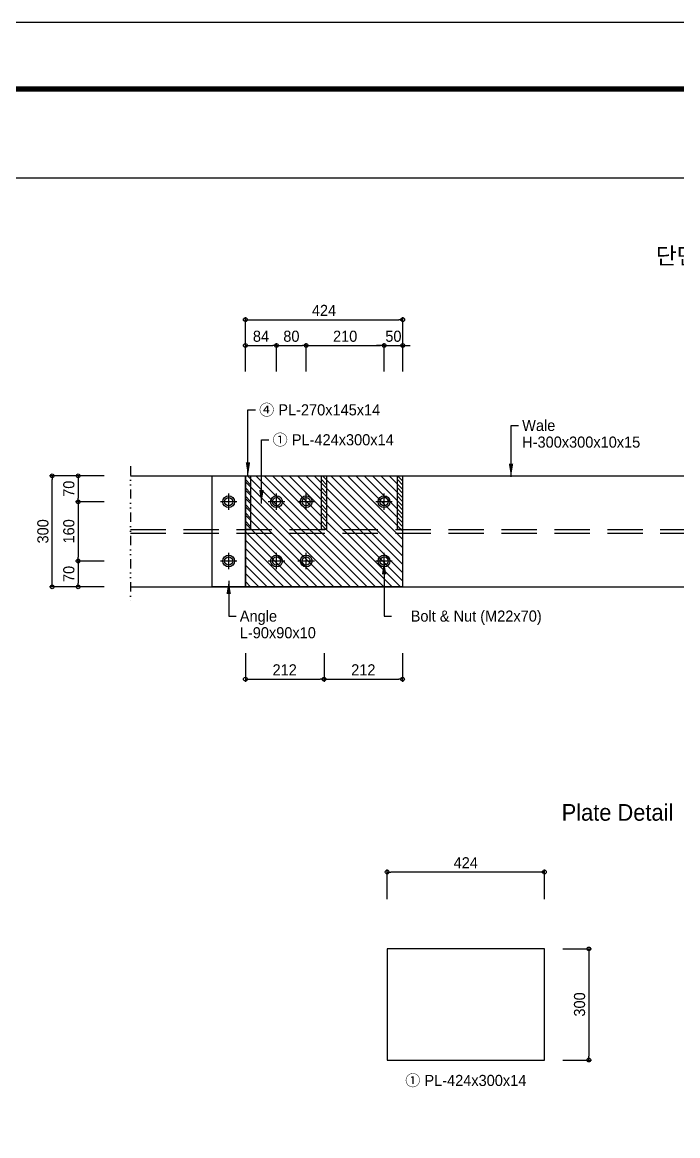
# Model space of a CAD drawing. Header units: millimetres. Extents: x 1073475 to 2890243, y -1340830 to -367733.
# Drawn here: x 2743025 to 2744793, y -370738 to -367733 of the extents above; entities that cross this region are included whole.
import ezdxf
from ezdxf.enums import TextEntityAlignment as Align

# ---------------------------------------------------------------- set-up
doc = ezdxf.new("R2010")
doc.units = ezdxf.units.MM
doc.header["$LTSCALE"] = 50
doc.header["$PDMODE"] = 3
doc.header["$PDSIZE"] = 100
doc.linetypes.add('DIVIDE', pattern=[1.25, 0.5, -0.25, 0, -0.25, 0, -0.25])
doc.linetypes.add('HIDDEN', pattern=[9.525, 6.35, -3.175])
doc.layers.get('Defpoints').update_dxf_attribs({"color": 151})
for name, color, linetype in [('-$$DIM-C', 7, 'Continuous'), ('11', 11, 'Continuous'), ('C-ANGLE', 1, 'Continuous'), ('C-BOLT', 1, 'Continuous'), ('C-CEN-DI', 1, 'DIVIDE'), ('C-DIM', 7, 'Continuous'), ('C-li', 41, 'Continuous'), ('C-PLATE', 135, 'Continuous'), ('C-PLATE-1', 2, 'Continuous'), ('C-TT', 9, 'Continuous'), ('C-WALE-1', 3, 'Continuous'), ('STRUT', 3, 'Continuous'), ('TEX', 3, 'Continuous'), ('TEXT', 3, 'Continuous')]:
    doc.layers.add(name, color=color, linetype=linetype)
doc.styles.add('RXHG', font='arial.ttf')
doc.styles.add('돋움', font='')
doc.styles.get('돋움').set_extended_font_data('Dotum')
doc.dimstyles.new('SAM-LE-LE-상', dxfattribs={"dimscale": 0.1, "dimtxt": 300, "dimasz": 360, "dimexe": 70, "dimexo": 0, "dimgap": 100, "dimtad": 1, "dimdec": 0, "dimzin": 0, "dimdsep": 46, "dimlunit": 6, "dimtxsty": '돋움', "dimblk": 'NONE', "dimcen": 100, "dimclrd": 8, "dimclre": 8, "dimclrt": 256, "dimadec": 0, "dimazin": 0, "dimtfac": 1, "dimtdec": 0, "dimtix": 1, "dimtmove": 2, "dimatfit": 3, "dimfxl": 70, "dimtolj": 1, "dimtzin": 0, "dimlwd": -1, "dimlwe": -1, "dimarcsym": 0})
doc.dimstyles.new('SAM-상', dxfattribs={"dimscale": 0.1, "dimtxt": 300, "dimasz": 100, "dimexe": 70, "dimexo": 0, "dimgap": 100, "dimtad": 1, "dimdec": 0, "dimzin": 0, "dimdsep": 46, "dimlunit": 6, "dimtxsty": '돋움', "dimblk": 'ORIGIN', "dimcen": 100, "dimclrd": 8, "dimclre": 8, "dimclrt": 1, "dimadec": 0, "dimazin": 0, "dimtfac": 1, "dimtdec": 0, "dimtix": 1, "dimtmove": 2, "dimatfit": 3, "dimfxl": 70, "dimtolj": 1, "dimtzin": 0, "dimlwd": -1, "dimlwe": -1, "dimarcsym": 0})

# ---------------------------------------------------------------- blocks, each defined once
blk = doc.blocks.new('dbox')
at = {"layer": '11'}
blk.add_line((4288, 57600), (81088, 57600), dxfattribs=at)
at = {"layer": '11', "const_width": 150}
blk.add_lwpolyline([(81088, 1800), (4288, 1800), (4288, 57600), (81088, 57600)], close=True, dxfattribs=at)
at = {"layer": 'TEXT', "color": 7}
blk.add_line((0, 59400), (84100, 59400), dxfattribs=at)
at = {"layer": 'TEX', "color": 6, "linetype": 'Continuous', "style": 'RXHG', "width": 1}
for tag, p in [('일자', (76628, 15972)), ('축척', (76628, 13925)), ('설계번호', (76684, 12170))]:
    blk.add_attdef(tag, p, '', height=300, dxfattribs=at)
at = {"layer": 'TEX', "color": 7, "linetype": 'Continuous', "style": 'RXHG', "width": 1}
blk.add_attdef('파일명', (81840, 4453), '', height=300, rotation=90, dxfattribs=at)
at = {"layer": 'TEX', "linetype": 'Continuous', "style": 'RXHG', "width": 1}
for tag, p in [('도면명-1', (77799, 3389)), ('도면명-2', (77799, 2662))]:
    blk.add_attdef(tag, text='', height=400, dxfattribs=at).set_placement(p, align=Align.CENTER)
blk = doc.blocks.new('_Origin')
at = {"color": 0, "linetype": 'ByBlock', "lineweight": -2}
blk.add_line((0, 0), (-1, 0), dxfattribs=at)
blk.add_circle((0, 0), 0.5, dxfattribs=at)
blk = doc.blocks.new('*D594')
at = {"layer": '-$$DIM-C', "color": 8, "transparency": 16777216}
for p, q in [((2744009, -370099.9), (2744009, -370019.4)), ((2744423, -370026.4), (2744019, -370026.4)), ((2744433, -370099.9), (2744433, -370019.4))]:
    blk.add_line(p, q, dxfattribs=at)
at = {"layer": 'Defpoints', "color": 0, "transparency": 16777216}
for p in [(2744009, -370026.4), (2744009, -370099.9), (2744433, -370099.9)]:
    blk.add_point(p, dxfattribs=at)
at = {"layer": '-$$DIM-C', "color": 8, "transparency": 16777216, "xscale": 10, "yscale": 10, "zscale": 10, "rotation": 180}
blk.add_blockref('_Origin', (2744009, -370026.4), dxfattribs=at)
at = {"layer": '-$$DIM-C', "color": 8, "transparency": 16777216, "xscale": 10, "yscale": 10, "zscale": 10}
blk.add_blockref('_Origin', (2744433, -370026.4), dxfattribs=at)
at = {"layer": '-$$DIM-C', "color": 1, "transparency": 16777216, "insert": (2744221, -370001.4), "char_height": 30, "attachment_point": 5, "style": '돋움'}
blk.add_mtext('\\A1;424', dxfattribs=at)
blk = doc.blocks.new('*D596')
at = {"layer": '-$$DIM-C', "color": 8, "transparency": 16777216}
for p, q in [((2744483, -370233.8), (2744560, -370233.8)), ((2744553, -370243.8), (2744553, -370523.8)), ((2744483, -370533.8), (2744560, -370533.8))]:
    blk.add_line(p, q, dxfattribs=at)
at = {"layer": 'Defpoints', "color": 0, "transparency": 16777216}
for p in [(2744483, -370233.8), (2744483, -370533.8), (2744553, -370533.8)]:
    blk.add_point(p, dxfattribs=at)
at = {"layer": '-$$DIM-C', "color": 8, "transparency": 16777216, "xscale": 10, "yscale": 10, "zscale": 10}
for p, rotation in [((2744553, -370233.8), 90), ((2744553, -370533.8), 270)]:
    blk.add_blockref('_Origin', p, dxfattribs=dict(at, rotation=rotation))
at = {"layer": '-$$DIM-C', "color": 1, "transparency": 16777216, "insert": (2744528, -370383.8), "char_height": 30, "attachment_point": 5, "rotation": 90, "style": '돋움'}
blk.add_mtext('\\A1;300', dxfattribs=at)
blk = doc.blocks.new('*D620')
at = {"layer": '-$$DIM-C', "color": 8, "transparency": 16777216}
for p, q in [((2743626.6, -368675.7), (2743626.6, -368528.7)), ((2743636.6, -368535.7), (2744040.9, -368535.7)), ((2744050.9, -368675.7), (2744050.9, -368528.7))]:
    blk.add_line(p, q, dxfattribs=at)
at = {"layer": 'Defpoints', "color": 0, "transparency": 16777216}
for p in [(2744050.9, -368535.7), (2743626.6, -368675.7), (2744050.9, -368675.7)]:
    blk.add_point(p, dxfattribs=at)
at = {"layer": '-$$DIM-C', "color": 8, "transparency": 16777216, "xscale": 10, "yscale": 10, "zscale": 10, "rotation": 180}
blk.add_blockref('_Origin', (2743626.6, -368535.7), dxfattribs=at)
at = {"layer": '-$$DIM-C', "color": 8, "transparency": 16777216, "xscale": 10, "yscale": 10, "zscale": 10}
blk.add_blockref('_Origin', (2744050.9, -368535.7), dxfattribs=at)
at = {"layer": '-$$DIM-C', "color": 1, "transparency": 16777216, "insert": (2743838.7, -368510.7), "char_height": 30, "attachment_point": 5, "style": '돋움'}
blk.add_mtext('\\A1;424', dxfattribs=at)
blk = doc.blocks.new('*D630')
at = {"layer": 'C-DIM', "color": 8, "ltscale": 0.2, "transparency": 16777216}
for p, q in [((2743626.6, -368675.7), (2743626.6, -368598.7)), ((2743710.7, -368675.7), (2743710.7, -368598.7)), ((2743636.6, -368605.7), (2743700.7, -368605.7))]:
    blk.add_line(p, q, dxfattribs=at)
at = {"layer": 'Defpoints', "color": 0, "ltscale": 0.2, "transparency": 16777216}
for p in [(2743710.7, -368605.7), (2743626.6, -368675.7), (2743710.7, -368675.7)]:
    blk.add_point(p, dxfattribs=at)
at = {"layer": 'C-DIM', "color": 8, "ltscale": 0.2, "transparency": 16777216, "xscale": 10, "yscale": 10, "zscale": 10, "rotation": 180}
blk.add_blockref('_Origin', (2743626.6, -368605.7), dxfattribs=at)
at = {"layer": 'C-DIM', "color": 8, "ltscale": 0.2, "transparency": 16777216, "xscale": 10, "yscale": 10, "zscale": 10}
blk.add_blockref('_Origin', (2743710.7, -368605.7), dxfattribs=at)
at = {"layer": 'C-DIM', "color": 1, "ltscale": 0.2, "transparency": 16777216, "insert": (2743668.7, -368580.6), "char_height": 30, "attachment_point": 5, "style": '돋움'}
blk.add_mtext('\\A1;84', dxfattribs=at)
blk = doc.blocks.new('*D631')
at = {"layer": 'C-DIM', "color": 8, "ltscale": 0.2, "transparency": 16777216}
for p, q in [((2743710.7, -368675.7), (2743710.7, -368598.7)), ((2743790.7, -368675.7), (2743790.7, -368598.7)), ((2743720.7, -368605.7), (2743780.7, -368605.7))]:
    blk.add_line(p, q, dxfattribs=at)
at = {"layer": 'Defpoints', "color": 0, "ltscale": 0.2, "transparency": 16777216}
for p in [(2743790.7, -368605.7), (2743710.7, -368675.7), (2743790.7, -368675.7)]:
    blk.add_point(p, dxfattribs=at)
at = {"layer": 'C-DIM', "color": 8, "ltscale": 0.2, "transparency": 16777216, "xscale": 10, "yscale": 10, "zscale": 10, "rotation": 180}
blk.add_blockref('_Origin', (2743710.7, -368605.7), dxfattribs=at)
at = {"layer": 'C-DIM', "color": 8, "ltscale": 0.2, "transparency": 16777216, "xscale": 10, "yscale": 10, "zscale": 10}
blk.add_blockref('_Origin', (2743790.7, -368605.7), dxfattribs=at)
at = {"layer": 'C-DIM', "color": 1, "ltscale": 0.2, "transparency": 16777216, "insert": (2743750.7, -368580.6), "char_height": 30, "attachment_point": 5, "style": '돋움'}
blk.add_mtext('\\A1;80', dxfattribs=at)
blk = doc.blocks.new('*D632')
at = {"layer": 'C-DIM', "color": 8, "ltscale": 0.2, "transparency": 16777216}
for p, q in [((2743790.7, -368675.7), (2743790.7, -368598.7)), ((2744000.7, -368675.7), (2744000.7, -368598.7)), ((2743800.7, -368605.7), (2743990.7, -368605.7))]:
    blk.add_line(p, q, dxfattribs=at)
at = {"layer": 'Defpoints', "color": 0, "ltscale": 0.2, "transparency": 16777216}
for p in [(2744000.7, -368605.7), (2743790.7, -368675.7), (2744000.7, -368675.7)]:
    blk.add_point(p, dxfattribs=at)
at = {"layer": 'C-DIM', "color": 8, "ltscale": 0.2, "transparency": 16777216, "xscale": 10, "yscale": 10, "zscale": 10, "rotation": 180}
blk.add_blockref('_Origin', (2743790.7, -368605.7), dxfattribs=at)
at = {"layer": 'C-DIM', "color": 8, "ltscale": 0.2, "transparency": 16777216, "xscale": 10, "yscale": 10, "zscale": 10}
blk.add_blockref('_Origin', (2744000.7, -368605.7), dxfattribs=at)
at = {"layer": 'C-DIM', "color": 1, "ltscale": 0.2, "transparency": 16777216, "insert": (2743895.7, -368580.6), "char_height": 30, "attachment_point": 5, "style": '돋움'}
blk.add_mtext('\\A1;210', dxfattribs=at)
blk = doc.blocks.new('*D633')
at = {"layer": 'C-DIM', "color": 8, "ltscale": 0.2, "transparency": 16777216}
for p, q in [((2744000.7, -368675.7), (2744000.7, -368598.7)), ((2744050.9, -368675.7), (2744050.9, -368598.7)), ((2743990.7, -368605.7), (2743980.7, -368605.7)), ((2744000.7, -368605.7), (2744050.9, -368605.7)), ((2744060.9, -368605.7), (2744070.9, -368605.7))]:
    blk.add_line(p, q, dxfattribs=at)
at = {"layer": 'Defpoints', "color": 0, "ltscale": 0.2, "transparency": 16777216}
for p in [(2744050.9, -368605.7), (2744000.7, -368675.7), (2744050.9, -368675.7)]:
    blk.add_point(p, dxfattribs=at)
at = {"layer": 'C-DIM', "color": 8, "ltscale": 0.2, "transparency": 16777216, "xscale": 10, "yscale": 10, "zscale": 10}
blk.add_blockref('_Origin', (2744000.7, -368605.7), dxfattribs=at)
at = {"layer": 'C-DIM', "color": 8, "ltscale": 0.2, "transparency": 16777216, "xscale": 10, "yscale": 10, "zscale": 10, "rotation": 180}
blk.add_blockref('_Origin', (2744050.9, -368605.7), dxfattribs=at)
at = {"layer": 'C-DIM', "color": 1, "ltscale": 0.2, "transparency": 16777216, "insert": (2744025.8, -368580.6), "char_height": 30, "attachment_point": 5, "style": '돋움'}
blk.add_mtext('\\A1;50', dxfattribs=at)
blk = doc.blocks.new('*D634')
at = {"layer": 'C-DIM', "color": 8, "ltscale": 0.2, "transparency": 16777216}
for p, q in [((2743626.6, -369435.7), (2743626.6, -369512.7)), ((2743838.7, -369435.7), (2743838.7, -369512.7)), ((2743636.6, -369505.7), (2743828.7, -369505.7))]:
    blk.add_line(p, q, dxfattribs=at)
at = {"layer": 'Defpoints', "color": 0, "ltscale": 0.2, "transparency": 16777216}
for p in [(2743626.6, -369435.7), (2743838.7, -369435.7), (2743838.7, -369505.7)]:
    blk.add_point(p, dxfattribs=at)
at = {"layer": 'C-DIM', "color": 8, "ltscale": 0.2, "transparency": 16777216, "xscale": 10, "yscale": 10, "zscale": 10, "rotation": 180}
blk.add_blockref('_Origin', (2743626.6, -369505.7), dxfattribs=at)
at = {"layer": 'C-DIM', "color": 8, "ltscale": 0.2, "transparency": 16777216, "xscale": 10, "yscale": 10, "zscale": 10}
blk.add_blockref('_Origin', (2743838.7, -369505.7), dxfattribs=at)
at = {"layer": 'C-DIM', "color": 1, "ltscale": 0.2, "transparency": 16777216, "insert": (2743732.6, -369480.7), "char_height": 30, "attachment_point": 5, "style": '돋움'}
blk.add_mtext('\\A1;212', dxfattribs=at)
blk = doc.blocks.new('*D635')
at = {"layer": 'C-DIM', "color": 8, "ltscale": 0.2, "transparency": 16777216}
for p, q in [((2743838.7, -369435.7), (2743838.7, -369512.7)), ((2744050.7, -369435.7), (2744050.7, -369512.7)), ((2743848.7, -369505.7), (2744040.7, -369505.7))]:
    blk.add_line(p, q, dxfattribs=at)
at = {"layer": 'Defpoints', "color": 0, "ltscale": 0.2, "transparency": 16777216}
for p in [(2743838.7, -369435.7), (2744050.7, -369435.7), (2744050.7, -369505.7)]:
    blk.add_point(p, dxfattribs=at)
at = {"layer": 'C-DIM', "color": 8, "ltscale": 0.2, "transparency": 16777216, "xscale": 10, "yscale": 10, "zscale": 10, "rotation": 180}
blk.add_blockref('_Origin', (2743838.7, -369505.7), dxfattribs=at)
at = {"layer": 'C-DIM', "color": 8, "ltscale": 0.2, "transparency": 16777216, "xscale": 10, "yscale": 10, "zscale": 10}
blk.add_blockref('_Origin', (2744050.7, -369505.7), dxfattribs=at)
at = {"layer": 'C-DIM', "color": 1, "ltscale": 0.2, "transparency": 16777216, "insert": (2743944.7, -369480.7), "char_height": 30, "attachment_point": 5, "style": '돋움'}
blk.add_mtext('\\A1;212', dxfattribs=at)
blk = doc.blocks.new('*D640')
at = {"layer": 'C-DIM', "color": 8, "ltscale": 0.2, "transparency": 16777216}
for p, q in [((2743245.6, -368957), (2743168.6, -368957)), ((2743175.6, -368967), (2743175.6, -369017)), ((2743245.6, -369027), (2743168.6, -369027))]:
    blk.add_line(p, q, dxfattribs=at)
at = {"layer": 'Defpoints', "color": 0, "ltscale": 0.2, "transparency": 16777216}
for p in [(2743245.6, -368957), (2743175.6, -369027), (2743245.6, -369027)]:
    blk.add_point(p, dxfattribs=at)
at = {"layer": 'C-DIM', "color": 8, "ltscale": 0.2, "transparency": 16777216, "xscale": 10, "yscale": 10, "zscale": 10}
for p, rotation in [((2743175.6, -368957), 90), ((2743175.6, -369027), 270)]:
    blk.add_blockref('_Origin', p, dxfattribs=dict(at, rotation=rotation))
at = {"layer": 'C-DIM', "color": 1, "ltscale": 0.2, "transparency": 16777216, "insert": (2743150.6, -368992), "char_height": 30, "attachment_point": 5, "rotation": 90, "style": '돋움'}
blk.add_mtext('\\A1;70', dxfattribs=at)
blk = doc.blocks.new('*D641')
at = {"layer": 'C-DIM', "color": 8, "ltscale": 0.2, "transparency": 16777216}
for p, q in [((2743245.6, -369027), (2743168.6, -369027)), ((2743175.6, -369037), (2743175.6, -369177)), ((2743245.6, -369187), (2743168.6, -369187))]:
    blk.add_line(p, q, dxfattribs=at)
at = {"layer": 'Defpoints', "color": 0, "ltscale": 0.2, "transparency": 16777216}
for p in [(2743245.6, -369027), (2743175.6, -369187), (2743245.6, -369187)]:
    blk.add_point(p, dxfattribs=at)
at = {"layer": 'C-DIM', "color": 8, "ltscale": 0.2, "transparency": 16777216, "xscale": 10, "yscale": 10, "zscale": 10}
for p, rotation in [((2743175.6, -369027), 90), ((2743175.6, -369187), 270)]:
    blk.add_blockref('_Origin', p, dxfattribs=dict(at, rotation=rotation))
at = {"layer": 'C-DIM', "color": 1, "ltscale": 0.2, "transparency": 16777216, "insert": (2743150.6, -369107), "char_height": 30, "attachment_point": 5, "rotation": 90, "style": '돋움'}
blk.add_mtext('\\A1;160', dxfattribs=at)
blk = doc.blocks.new('*D642')
at = {"layer": 'C-DIM', "color": 8, "ltscale": 0.2, "transparency": 16777216}
for p, q in [((2743245.6, -369187), (2743168.6, -369187)), ((2743175.6, -369197), (2743175.6, -369247)), ((2743245.6, -369257), (2743168.6, -369257))]:
    blk.add_line(p, q, dxfattribs=at)
at = {"layer": 'Defpoints', "color": 0, "ltscale": 0.2, "transparency": 16777216}
for p in [(2743245.6, -369187), (2743175.6, -369257), (2743245.6, -369257)]:
    blk.add_point(p, dxfattribs=at)
at = {"layer": 'C-DIM', "color": 8, "ltscale": 0.2, "transparency": 16777216, "xscale": 10, "yscale": 10, "zscale": 10}
for p, rotation in [((2743175.6, -369187), 90), ((2743175.6, -369257), 270)]:
    blk.add_blockref('_Origin', p, dxfattribs=dict(at, rotation=rotation))
at = {"layer": 'C-DIM', "color": 1, "ltscale": 0.2, "transparency": 16777216, "insert": (2743150.6, -369222), "char_height": 30, "attachment_point": 5, "rotation": 90, "style": '돋움'}
blk.add_mtext('\\A1;70', dxfattribs=at)
blk = doc.blocks.new('*D643')
at = {"layer": 'C-DIM', "color": 8, "ltscale": 0.2, "transparency": 16777216}
for p, q in [((2743175.6, -368957), (2743098.6, -368957)), ((2743105.6, -369247), (2743105.6, -368967)), ((2743175.6, -369257), (2743098.6, -369257))]:
    blk.add_line(p, q, dxfattribs=at)
at = {"layer": 'Defpoints', "color": 0, "ltscale": 0.2, "transparency": 16777216}
for p in [(2743105.6, -368957), (2743175.6, -368957), (2743175.6, -369257)]:
    blk.add_point(p, dxfattribs=at)
at = {"layer": 'C-DIM', "color": 8, "ltscale": 0.2, "transparency": 16777216, "xscale": 10, "yscale": 10, "zscale": 10}
for p, rotation in [((2743105.6, -368957), 90), ((2743105.6, -369257), 270)]:
    blk.add_blockref('_Origin', p, dxfattribs=dict(at, rotation=rotation))
at = {"layer": 'C-DIM', "color": 1, "ltscale": 0.2, "transparency": 16777216, "insert": (2743080.6, -369107), "char_height": 30, "attachment_point": 5, "rotation": 90, "style": '돋움'}
blk.add_mtext('\\A1;300', dxfattribs=at)
blk = doc.blocks.new('_None')

msp = doc.modelspace()

# ---------------------------------------------------------------- hatches: boundary and pattern name
at = {"layer": 'C-PLATE'}
h = msp.add_hatch(dxfattribs=at)
h.set_pattern_fill('ANSI31', color=256, scale=5, angle=90, style=0)
h.set_pattern_definition([(135, (3192516.654, -1368016.362), (-11.22532015, -11.22532015), [])])
h.paths.add_polyline_path([(2743626.6, -369257), (2744050.7, -369257), (2744050.7, -368957), (2743626.6, -368957)])
h = msp.add_hatch(dxfattribs=at)
h.set_pattern_fill('ANSI31', color=41, scale=5, angle=90, style=0)
h.set_pattern_definition([(135, (2743626.595, -369102.032), (-11.2253, -11.2253), [])])
h.paths.add_polyline_path([(2743626.6, -369102), (2743626.6, -368957), (2743640.6, -368957), (2743640.6, -369102)])
h = msp.add_hatch(dxfattribs=at)
h.set_pattern_fill('ANSI31', color=41, scale=5, angle=90, style=0)
h.set_pattern_definition([(135, (2743831.654, -369102.032), (-11.2253, -11.2253), [])])
h.paths.add_polyline_path([(2743831.7, -369102), (2743831.7, -368957), (2743845.7, -368957), (2743845.7, -369102)])
h = msp.add_hatch(dxfattribs=at)
h.set_pattern_fill('ANSI31', color=41, scale=5, angle=90, style=0)
h.set_pattern_definition([(135, (2744036.713, -369102.032), (-11.2253, -11.2253), [])])
h.paths.add_polyline_path([(2744036.7, -369102), (2744036.7, -368957), (2744050.7, -368957), (2744050.7, -369102)])

# ---------------------------------------------------------------- linework, layer by layer
at = {"layer": 'C-ANGLE', "elevation": 0}
msp.add_lwpolyline([(2743536.6, -368957), (2743626.6, -368957), (2743626.6, -369257), (2743536.6, -369257)], close=True, dxfattribs=at)
at = {"layer": 'C-BOLT'}
for p, q in [((2743581.6, -369049.2, 0), (2743581.6, -369004.8, 0)), ((2743710.7, -369049.2, 0), (2743710.7, -369004.8, 0)), ((2743790.7, -369049.2, 0), (2743790.7, -369004.8, 0)), ((2744000.7, -369049.2, 0), (2744000.7, -369004.8, 0)), ((2743603.8, -369027, 0), (2743559.4, -369027, 0)), ((2743732.9, -369027, 0), (2743688.5, -369027, 0)), ((2743812.9, -369027, 0), (2743768.5, -369027, 0)), ((2744022.9, -369027, 0), (2743978.5, -369027, 0)), ((2743581.6, -369209.2, 0), (2743581.6, -369164.8, 0)), ((2743710.7, -369209.2, 0), (2743710.7, -369164.8, 0)), ((2743790.7, -369209.2, 0), (2743790.7, -369164.8, 0)), ((2744000.7, -369209.2, 0), (2744000.7, -369164.8, 0)), ((2743603.8, -369187, 0), (2743559.4, -369187, 0)), ((2743732.9, -369187, 0), (2743688.5, -369187, 0)), ((2743812.9, -369187, 0), (2743768.5, -369187, 0)), ((2744022.9, -369187, 0), (2743978.5, -369187, 0))]:
    msp.add_line(p, q, dxfattribs=at)
for centre, radius in [((2743581.6, -369027, 0), 15.9), ((2743581.6, -369027, 0), 11), ((2743710.7, -369027, 0), 15.9), ((2743710.7, -369027, 0), 11), ((2743790.7, -369027, 0), 15.9), ((2743790.7, -369027, 0), 11), ((2744000.7, -369027, 0), 15.9), ((2744000.7, -369027, 0), 11), ((2743581.6, -369187, 0), 15.9), ((2743581.6, -369187, 0), 11), ((2743710.7, -369187, 0), 15.9), ((2743710.7, -369187, 0), 11), ((2743790.7, -369187, 0), 15.9), ((2743790.7, -369187, 0), 11), ((2744000.7, -369187, 0), 15.9), ((2744000.7, -369187, 0), 11)]:
    msp.add_circle(centre, radius, dxfattribs=at)
at = {"layer": 'C-CEN-DI', "linetype": 'DIVIDE'}
msp.add_line((2743317, -368931, 0), (2743317, -369295.4, 0), dxfattribs=at)
at = {"layer": 'C-li'}
msp.add_line((2739291.6, -368153.1), (2746330.3, -368153.1), dxfattribs=at)
at = {"layer": 'C-PLATE', "ltscale": 0.2, "elevation": 0}
msp.add_lwpolyline([(2743626.6, -368957), (2744050.7, -368957), (2744050.7, -369257), (2743626.6, -369257)], close=True, dxfattribs=at)
at = {"layer": 'C-PLATE', "color": 41, "elevation": 0}
for points in [[(2743626.6, -369102), (2743626.6, -368957), (2743640.6, -368957), (2743640.6, -369102)], [(2743831.7, -369102), (2743831.7, -368957), (2743845.7, -368957), (2743845.7, -369102)], [(2744036.7, -369102), (2744036.7, -368957), (2744050.7, -368957), (2744050.7, -369102)]]:
    msp.add_lwpolyline(points, close=True, dxfattribs=at)
at = {"layer": 'C-PLATE-1', "elevation": 0}
msp.add_lwpolyline([(2744009, -370533.8), (2744433, -370533.8), (2744433, -370233.8), (2744009, -370233.8), (2744009, -370533.8)], dxfattribs=at)
at = {"layer": 'C-WALE-1'}
for p, q in [((2743317, -368957, 0), (2746223.2, -368957, 0)), ((2743317, -369257, 0), (2746223.2, -369257, 0))]:
    msp.add_line(p, q, dxfattribs=at)
at = {"layer": 'STRUT', "color": 1, "linetype": 'HIDDEN', "ltscale": 0.3}
for p, q in [((2743317, -369102, 0), (2746223.2, -369102, 0)), ((2743317, -369112, 0), (2746223.2, -369112, 0))]:
    msp.add_line(p, q, dxfattribs=at)

# ---------------------------------------------------------------- block references
at = {"xscale": 0.1, "yscale": 0.1, "zscale": 0.1}
msp.add_blockref('dbox', (2738862.7, -373673.1), dxfattribs=at)

# ---------------------------------------------------------------- texts
at = {"layer": 'C-DIM', "color": 1, "style": '돋움'}
for s, p in [('④ PL-270x145x14', (2743663.6, -368779, 0)), ('Wale', (2744373.1, -368821.1, 0)), ('① PL-424x300x14', (2743700, -368859.8, 0)), ('H-300x300x10x15', (2744373.1, -368866.1, 0)), ('Angle', (2743611.6, -369335.6, 0)), ('L-90x90x10', (2743611.6, -369380.6, 0))]:
    msp.add_text(s, height=30, dxfattribs=at).set_placement(p, align=Align.MIDDLE_LEFT)
msp.add_text('Bolt & Nut (M22x70)', height=30, dxfattribs=at).set_placement((2744425.8, -369335.6, 0), align=Align.MIDDLE_RIGHT)
at = {"layer": 'C-DIM', "style": '돋움'}
msp.add_text('① PL-424x300x14', height=30, dxfattribs=at).set_placement((2744221, -370588.3, 0), align=Align.MIDDLE)
at = {"layer": 'C-TT', "style": '돋움'}
for s, p in [('단면 A-A', (2744847.2, -368362.3, 0)), ('Plate Detail', (2744630.2, -369864.6, 0))]:
    msp.add_text(s, height=45, dxfattribs=at).set_placement(p, align=Align.MIDDLE)

# ---------------------------------------------------------------- dimensions: what is measured, and where the dimension line sits
at = {"layer": '-$$DIM-C'}
for base, p1, p2, picture, middle in [((2744050.9, -368535.7, 0), (2743626.6, -368675.7, 0), (2744050.9, -368675.7, 0), '*D620', (2743838.7, -368510.7, 0)), ((2744009, -370026.4, 0), (2744433, -370099.9, 0), (2744009, -370099.9, 0), '*D594', (2744221, -370001.4, 0))]:
    dim = msp.add_linear_dim(base=base, p1=p1, p2=p2, dimstyle='SAM-상', dxfattribs=at)
    dim.commit()
    dim.dimension.update_dxf_attribs({"geometry": picture, "text_midpoint": middle})
dim = msp.add_linear_dim(base=(2744553, -370533.8, 0), p1=(2744483, -370233.8, 0), p2=(2744483, -370533.8, 0), angle=90, text='300', dimstyle='SAM-상', dxfattribs=at)
dim.commit()
dim.dimension.update_dxf_attribs({"geometry": '*D596', "text_midpoint": (2744528, -370383.8, 0)})
at = {"layer": 'C-DIM', "ltscale": 0.2}
for base, p1, p2, picture, middle in [((2743710.7, -368605.7, 0), (2743626.6, -368675.7, 0), (2743710.7, -368675.7, 0), '*D630', (2743668.7, -368580.6, 0)), ((2743790.7, -368605.7, 0), (2743710.7, -368675.7, 0), (2743790.7, -368675.7, 0), '*D631', (2743750.7, -368580.6, 0)), ((2744000.7, -368605.7, 0), (2743790.7, -368675.7, 0), (2744000.7, -368675.7, 0), '*D632', (2743895.7, -368580.6, 0)), ((2744050.9, -368605.7, 0), (2744000.7, -368675.7, 0), (2744050.9, -368675.7, 0), '*D633', (2744025.8, -368580.6, 0)), ((2743838.7, -369505.7, 0), (2743626.6, -369435.7, 0), (2743838.7, -369435.7, 0), '*D634', (2743732.6, -369480.7, 0)), ((2744050.7, -369505.7, 0), (2743838.7, -369435.7, 0), (2744050.7, -369435.7, 0), '*D635', (2743944.7, -369480.7, 0))]:
    dim = msp.add_linear_dim(base=base, p1=p1, p2=p2, dimstyle='SAM-상', override={"dimexo": 0}, dxfattribs=at)
    dim.commit()
    dim.dimension.update_dxf_attribs({"geometry": picture, "text_midpoint": middle})
for base, p1, p2, picture, middle in [((2743105.6, -368957, 0), (2743175.6, -369257, 0), (2743175.6, -368957, 0), '*D643', (2743080.6, -369107, 0)), ((2743175.6, -369027, 0), (2743245.6, -368957, 0), (2743245.6, -369027, 0), '*D640', (2743150.6, -368992, 0)), ((2743175.6, -369187, 0), (2743245.6, -369027, 0), (2743245.6, -369187, 0), '*D641', (2743150.6, -369107, 0)), ((2743175.6, -369257, 0), (2743245.6, -369187, 0), (2743245.6, -369257, 0), '*D642', (2743150.6, -369222, 0))]:
    dim = msp.add_linear_dim(base=base, p1=p1, p2=p2, angle=90, dimstyle='SAM-상', override={"dimexo": 0}, dxfattribs=at)
    dim.commit()
    dim.dimension.update_dxf_attribs({"geometry": picture, "text_midpoint": middle})

# ---------------------------------------------------------------- leaders
at = {"layer": 'C-DIM'}
for points in [[(2743633.6, -368957, 0), (2743633.6, -368779, 0), (2743653.6, -368779, 0)], [(2744343.1, -368960.2, 0), (2744343.1, -368821.1, 0), (2744363.1, -368821.1, 0)], [(2743670, -369031.7, 0), (2743670, -368859.8, 0), (2743690, -368859.8, 0)], [(2744000.7, -369187, 0), (2744000.7, -369335.6, 0), (2744020.7, -369335.6, 0)], [(2743581.6, -369240.1, 0), (2743581.6, -369335.6, 0), (2743601.6, -369335.6, 0)]]:
    msp.add_leader(points, dimstyle='SAM-LE-LE-상', dxfattribs=at)

doc.saveas('drawing.dxf')
